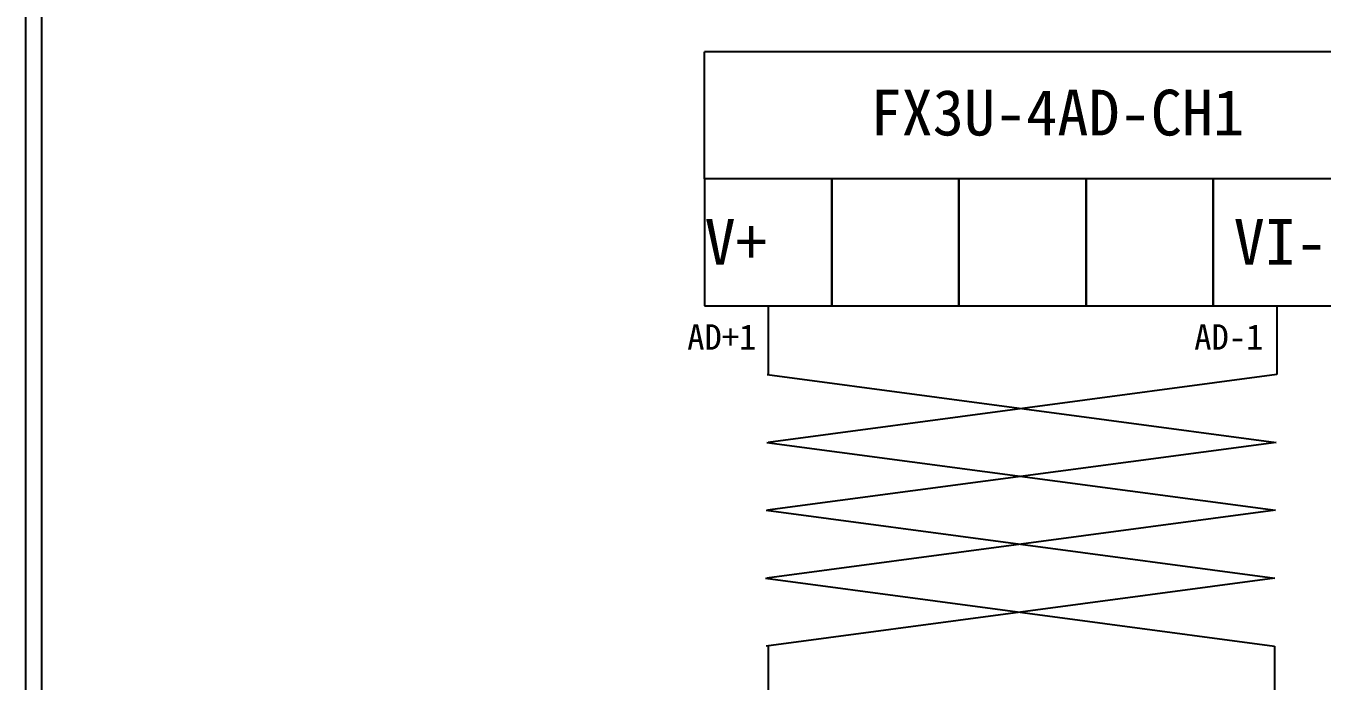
# Model space of a CAD drawing. Extents: x 10 to 297, y 3 to 207.
# Drawn here: x 10 to 111.9, y 54.7 to 106.3 of the extents above; entities that cross this region are included whole.
import ezdxf

# ---------------------------------------------------------------- set-up
doc = ezdxf.new("R2010")
doc.units = 0
doc.layers.get('0').update_dxf_attribs({"linetype": 'CONTINUOUS'})
doc.layers.add('圖框層', color=7, linetype='CONTINUOUS')
doc.styles.add('STSL', font='KAIU.TTF')

msp = doc.modelspace()

# ---------------------------------------------------------------- linework, layer by layer
for p, q in [((63.36, 94.25), (63.36, 104.25)), ((113.36, 104.25), (63.36, 104.25)), ((63.36, 94.25), (63.36, 84.25)), ((73.36, 94.25), (63.36, 94.25)), ((73.36, 84.25), (73.36, 94.25)), ((73.36, 94.25), (73.36, 84.25)), ((83.36, 94.25), (73.36, 94.25)), ((83.36, 84.25), (83.36, 94.25)), ((83.36, 94.25), (83.36, 84.25)), ((93.36, 94.25), (83.36, 94.25)), ((93.36, 84.25), (93.36, 94.25)), ((93.36, 94.25), (93.36, 84.25)), ((103.36, 94.25), (93.36, 94.25)), ((103.36, 84.25), (103.36, 94.25)), ((103.36, 94.25), (103.36, 84.25)), ((113.36, 94.25), (103.36, 94.25)), ((63.36, 84.25), (73.36, 84.25)), ((68.36, 84.25), (68.36, 78.86)), ((73.36, 84.25), (83.36, 84.25)), ((83.36, 84.25), (93.36, 84.25)), ((93.36, 84.25), (103.36, 84.25)), ((103.36, 84.25), (113.36, 84.25)), ((108.36, 84.25), (108.36, 78.87)), ((68.29, 78.87), (108.31, 73.52)), ((108.36, 78.87), (68.36, 73.52)), ((68.25, 73.52), (108.27, 68.17)), ((108.31, 73.52), (68.31, 68.17)), ((68.36, 73.52), (68.36, 73.51)), ((68.2, 68.17), (108.22, 62.82)), ((108.27, 68.17), (68.27, 62.82)), ((68.36, 68.18), (68.36, 68.15)), ((68.16, 62.82), (108.18, 57.47)), ((108.22, 62.82), (68.22, 57.47)), ((68.36, 62.83), (68.36, 62.79)), ((68.36, 57.49), (68.36, 53.7)), ((108.18, 57.47), (108.18, 53.7))]:
    msp.add_line(p, q)
at = {"layer": '圖框層', "color": 7}
for p, q in [((10, 3), (10, 206.97)), ((11.25, 4.25), (11.25, 205.72))]:
    msp.add_line(p, q, dxfattribs=at)

# ---------------------------------------------------------------- texts
at = {"layer": '圖框層', "color": 4, "style": 'STSL'}
for s, height, p in [('FX3U-4AD-CH1', 3.6, (76.41, 97.67)), ('V+', 3.6, (63.36, 87.49)), ('VI-', 3.6, (104.97, 87.49)), ('AD+1', 2, (62, 80.81)), ('AD-1', 2, (101.87, 80.81))]:
    msp.add_text(s, height=height, dxfattribs=at).set_placement(p)

doc.saveas('drawing.dxf')
